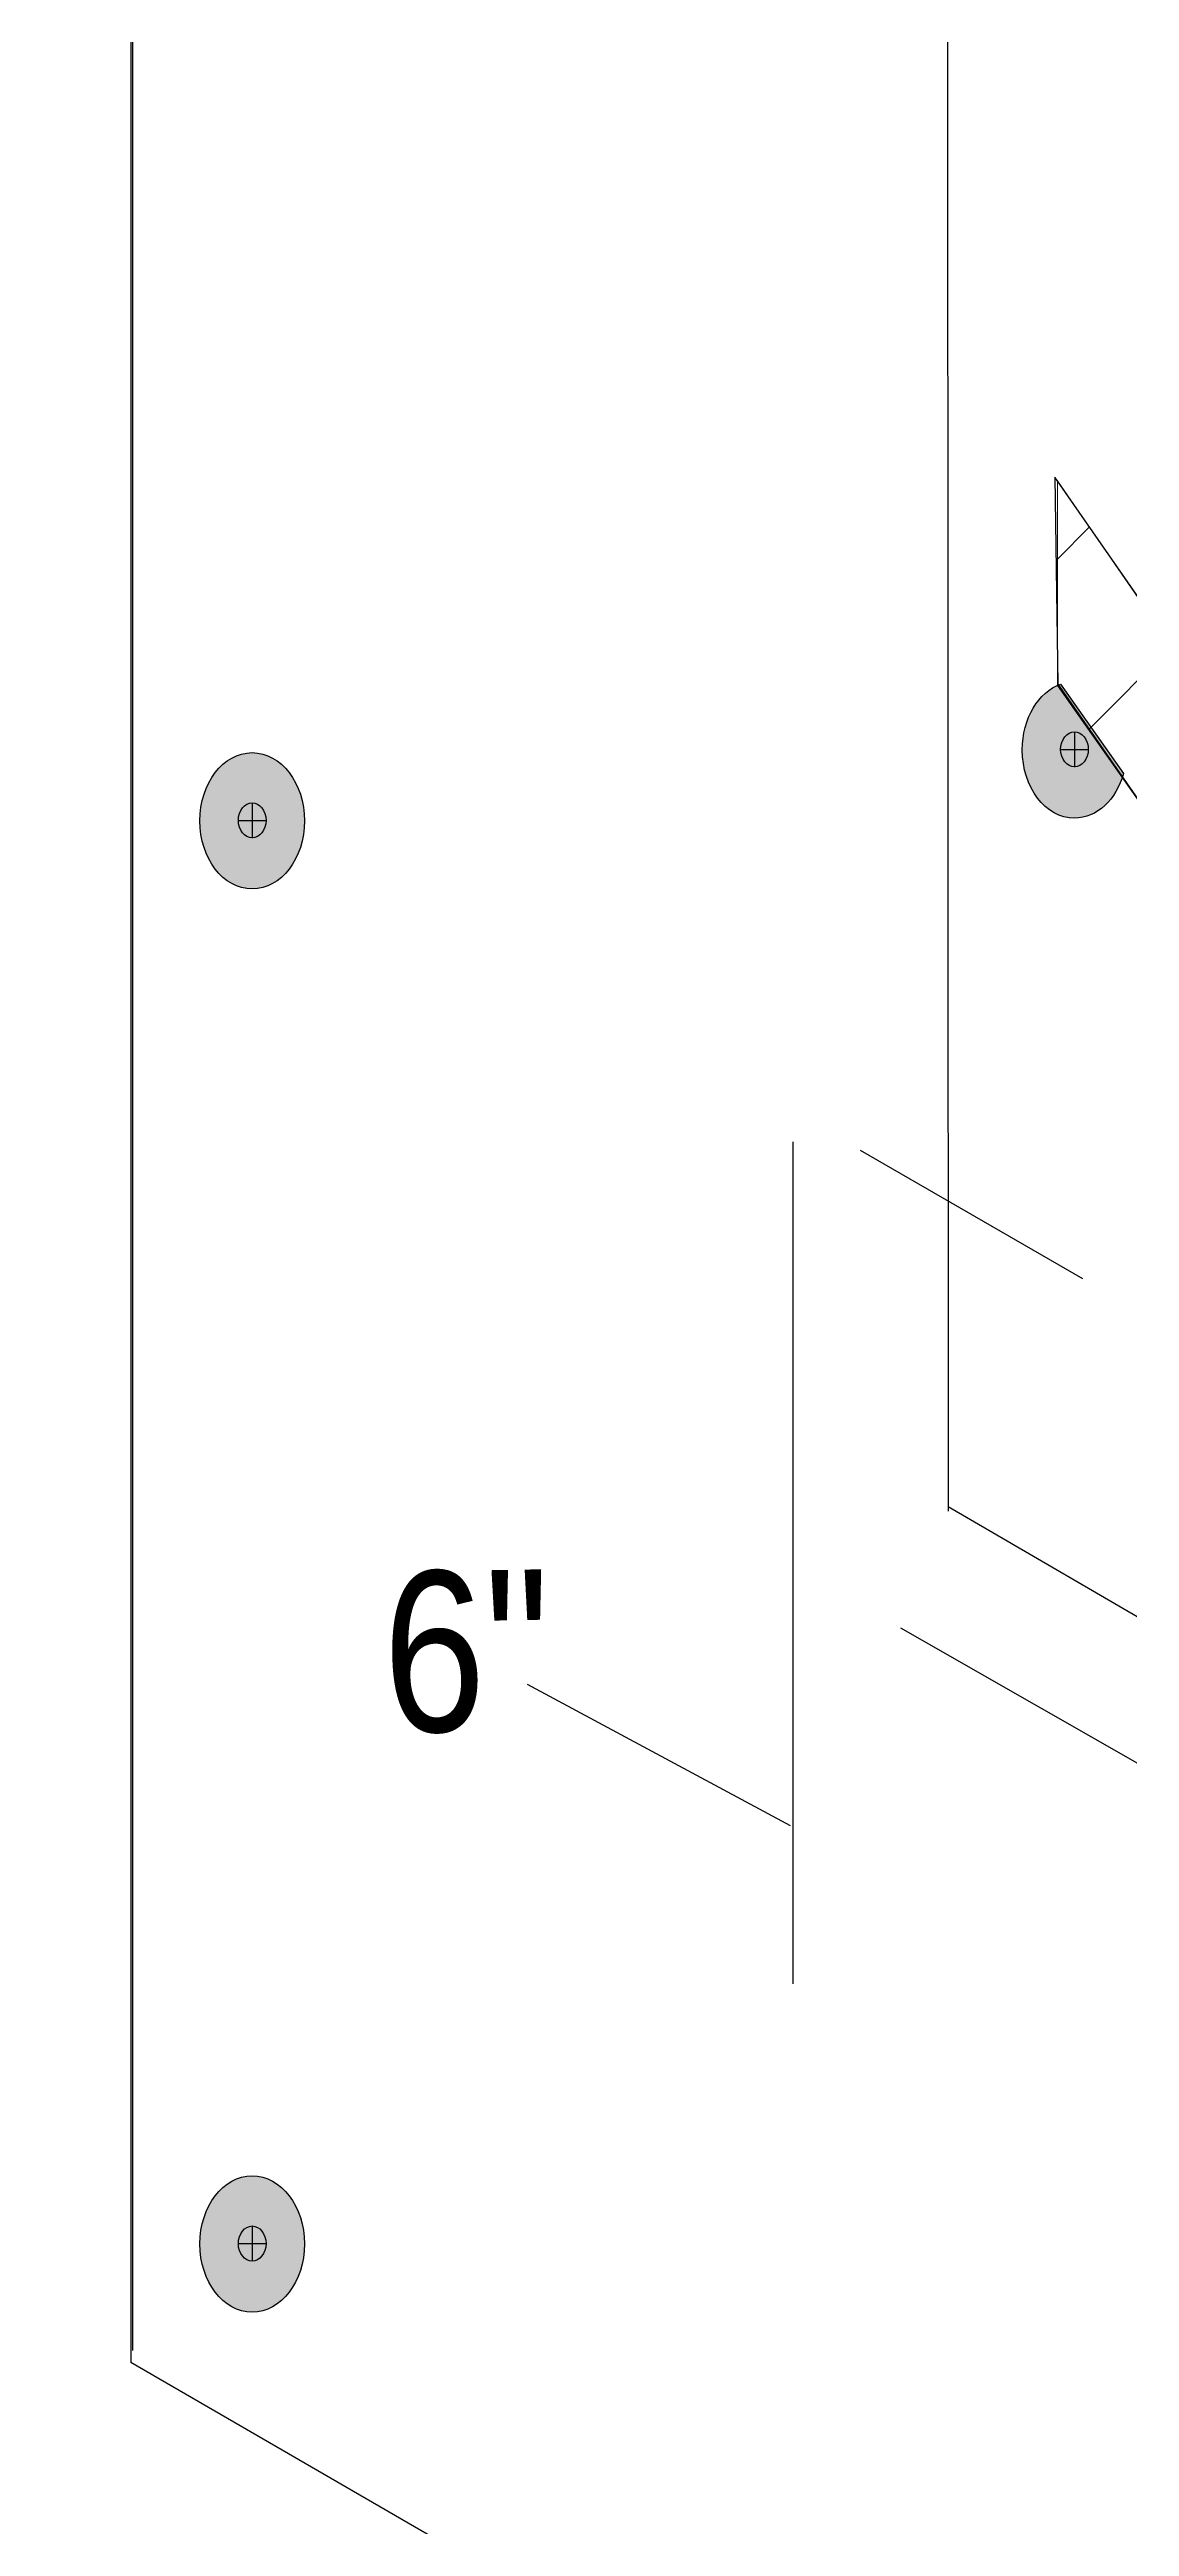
# Model space of a CAD drawing. Extents: x -1337 to 5791, y -3809 to 1769.
# Drawn here: x 4244.8 to 4320.5, y -2144 to -1970.3 of the extents above; entities that cross this region are included whole.
import ezdxf

# ---------------------------------------------------------------- set-up
doc = ezdxf.new("R2010")
doc.units = 0
doc.header["$MEASUREMENT"] = 0
doc.linetypes.add('AI-Linetype-64', pattern=[27, 18, -9])
for name, color, linetype, lineweight in [('G-ANNO-TTLB', 7, 'Continuous', 0), ('Layer 12', 7, 'Continuous', 0), ('TYVEK', 7, 'Continuous', 0), ('WALL SCRATCH', 7, 'Continuous', 0)]:
    doc.layers.add(name, color=color, linetype=linetype, lineweight=lineweight)

# ---------------------------------------------------------------- blocks, each defined once
blk = doc.blocks.new('Block_288')
at = {"layer": 'WALL SCRATCH', "true_color": 0x003b71, "transparency": 33554687}
h = blk.add_hatch(color=156, dxfattribs=at)
h.dxf.hatch_style = 2
edge = h.paths.add_edge_path()
edge.add_spline(control_points=[(4316.69, -2024.2), (4318.27, -2024.2), (4319.61, -2022.9), (4320.13, -2021.07), (4320.13, -2021.07), (4315.72, -2014.8), (4315.72, -2014.8), (4314.17, -2015.36), (4313.03, -2017.21), (4313.03, -2019.41), (4313.03, -2022.05), (4314.67, -2024.2), (4316.69, -2024.2)], knot_values=[0, 0, 0, 0, 1, 1, 1, 2, 2, 2, 3, 3, 3, 4, 4, 4, 4], degree=3, periodic=0)
at = {"layer": 'WALL SCRATCH', "color": 18, "lineweight": 25, "true_color": 0x080808}
for p, q in [((4316.69, -2018.15), (4316.69, -2020.62)), ((4315.72, -2019.38), (4317.67, -2019.38))]:
    blk.add_line(p, q, dxfattribs=at)
at = {"layer": 'WALL SCRATCH', "color": 8, "lineweight": 25, "true_color": 0x808080}
blk.add_lwpolyline([(4316.18, -2024.53)], dxfattribs=at)
at = {"layer": 'WALL SCRATCH', "color": 18, "lineweight": 25, "true_color": 0x080808}
blk.add_ellipse((4316.69, -2019.38), major_axis=(0, 1.23), ratio=0.788846, dxfattribs=at)
at = {"layer": 'WALL SCRATCH', "color": 18, "lineweight": 25, "true_color": 0x000000}
blk.add_open_spline([(4316.69, -2024.2), (4318.27, -2024.2), (4319.61, -2022.9), (4320.13, -2021.07), (4320.13, -2021.07), (4315.72, -2014.8), (4315.72, -2014.8), (4314.17, -2015.36), (4313.03, -2017.21), (4313.03, -2019.41), (4313.03, -2022.05), (4314.67, -2024.2), (4316.69, -2024.2)], degree=3, knots=[0, 0, 0, 0, 1, 1, 1, 2, 2, 2, 3, 3, 3, 4, 4, 4, 4], dxfattribs=at)
blk = doc.blocks.new('Block_285')
at = {"layer": 'WALL SCRATCH'}
blk.add_blockref('Block_288', (0, 0), dxfattribs=at)
blk = doc.blocks.new('Block_284')
at = {"layer": 'WALL SCRATCH'}
blk.add_blockref('Block_285', (0, 0), dxfattribs=at)
blk = doc.blocks.new('Block_301')
at = {"layer": 'WALL SCRATCH', "true_color": 0x003b71, "transparency": 33554687}
h = blk.add_hatch(color=156, dxfattribs=at)
h.dxf.hatch_style = 2
edge = h.paths.add_edge_path()
edge.add_spline(control_points=[(4316.69, -2024.2), (4318.27, -2024.2), (4319.61, -2022.9), (4320.13, -2021.07), (4320.13, -2021.07), (4315.72, -2014.8), (4315.72, -2014.8), (4314.17, -2015.36), (4313.03, -2017.21), (4313.03, -2019.41), (4313.03, -2022.05), (4314.67, -2024.2), (4316.69, -2024.2)], knot_values=[0, 0, 0, 0, 1, 1, 1, 2, 2, 2, 3, 3, 3, 4, 4, 4, 4], degree=3, periodic=0)
at = {"layer": 'WALL SCRATCH', "color": 18, "lineweight": 25, "true_color": 0x080808}
for p, q in [((4316.69, -2018.15), (4316.69, -2020.62)), ((4315.72, -2019.38), (4317.67, -2019.38))]:
    blk.add_line(p, q, dxfattribs=at)
at = {"layer": 'WALL SCRATCH', "color": 8, "lineweight": 25, "true_color": 0x808080}
blk.add_lwpolyline([(4316.18, -2024.53)], dxfattribs=at)
at = {"layer": 'WALL SCRATCH', "color": 18, "lineweight": 25, "true_color": 0x080808}
blk.add_ellipse((4316.69, -2019.38), major_axis=(0, 1.23), ratio=0.788846, dxfattribs=at)
at = {"layer": 'WALL SCRATCH', "color": 18, "lineweight": 25, "true_color": 0x000000}
blk.add_open_spline([(4316.69, -2024.2), (4318.27, -2024.2), (4319.61, -2022.9), (4320.13, -2021.07), (4320.13, -2021.07), (4315.72, -2014.8), (4315.72, -2014.8), (4314.17, -2015.36), (4313.03, -2017.21), (4313.03, -2019.41), (4313.03, -2022.05), (4314.67, -2024.2), (4316.69, -2024.2)], degree=3, knots=[0, 0, 0, 0, 1, 1, 1, 2, 2, 2, 3, 3, 3, 4, 4, 4, 4], dxfattribs=at)
blk = doc.blocks.new('Block_298')
at = {"layer": 'WALL SCRATCH'}
blk.add_blockref('Block_301', (0, 0), dxfattribs=at)
blk = doc.blocks.new('Block_297')
at = {"layer": 'WALL SCRATCH'}
blk.add_blockref('Block_298', (0, 0), dxfattribs=at)
blk = doc.blocks.new('Block_540')
at = {"layer": 'TYVEK', "color": 4, "lineweight": 25, "true_color": 0x00ffff}
for points in [[(4319.04, -2105.83)], [(4341.48, -2118.69)]]:
    blk.add_lwpolyline(points, dxfattribs=at)
blk = doc.blocks.new('Block_571')
at = {"layer": 'TYVEK', "color": 4, "lineweight": 25, "true_color": 0x00ffff}
for points in [[(4301.26, -2026.2)], [(4465.12, -2119.81)]]:
    blk.add_lwpolyline(points, dxfattribs=at)
blk = doc.blocks.new('Block_576')
at = {"layer": 'TYVEK', "true_color": 0x003b71, "transparency": 33554687}
h = blk.add_hatch(color=156, dxfattribs=at)
h.dxf.hatch_style = 2
edge = h.paths.add_edge_path()
edge.add_ellipse((4259.02, -2124.18), major_axis=(0, 4.78), ratio=0.766948, start_angle=0, end_angle=360)
at = {"layer": 'TYVEK', "color": 18, "lineweight": 25, "true_color": 0x000000}
for p, q in [((4259.02, -2122.92), (4259.02, -2125.38)), ((4258.05, -2124.15), (4260, -2124.15))]:
    blk.add_line(p, q, dxfattribs=at)
for centre, major_axis, ratio in [((4259.02, -2124.18), (0, 4.78), 0.766948), ((4259.02, -2124.15), (0, 1.23), 0.788846)]:
    blk.add_ellipse(centre, major_axis=major_axis, ratio=ratio, dxfattribs=at)
blk = doc.blocks.new('Block_579')
at = {"layer": 'TYVEK', "true_color": 0x003b71, "transparency": 33554687}
h = blk.add_hatch(color=156, dxfattribs=at)
h.dxf.hatch_style = 2
edge = h.paths.add_edge_path()
edge.add_ellipse((4259.02, -2024.39), major_axis=(0, 4.78), ratio=0.766948, start_angle=0, end_angle=360)
at = {"layer": 'TYVEK', "color": 18, "lineweight": 25, "true_color": 0x000000}
for p, q in [((4259.02, -2023.13), (4259.02, -2025.6)), ((4258.05, -2024.36), (4260, -2024.36))]:
    blk.add_line(p, q, dxfattribs=at)
blk.add_lwpolyline([(4258.51, -2029.51)], dxfattribs=at)
for centre, major_axis, ratio in [((4259.02, -2024.39), (0, 4.78), 0.766948), ((4259.02, -2024.36), (0, 1.23), 0.788846)]:
    blk.add_ellipse(centre, major_axis=major_axis, ratio=ratio, dxfattribs=at)
blk = doc.blocks.new('Block_591')
at = {"layer": 'TYVEK', "color": 4, "lineweight": 25, "true_color": 0x00ffff}
for points in [[(4301.84, -2027.42)], [(4465.7, -2121.03)]]:
    blk.add_lwpolyline(points, dxfattribs=at)

msp = doc.modelspace()

# ---------------------------------------------------------------- hatches: boundary and pattern name
at = {"layer": 'G-ANNO-TTLB', "true_color": 0xff00ff, "transparency": 33554687}
h = msp.add_hatch(color=6, dxfattribs=at)
edge = h.paths.add_edge_path()
edge.add_spline(control_points=[(5472, -3692.6), (5472, -3692.6), (2542.48, -3692.6), (2542.48, -3692.6), (2542.48, -3692.6), (2542.48, -1235.6), (2542.48, -1235.6), (2542.48, -1235.6), (5472, -1235.6), (5472, -1235.6), (5472, -1235.6), (5472, -3692.6), (5472, -3692.6)], knot_values=[0, 0, 0, 0, 1, 1, 1, 2, 2, 2, 3, 3, 3, 4, 4, 4, 4], degree=3, periodic=0)
edge = h.paths.add_edge_path()
edge.add_spline(control_points=[(2551.48, -1244.6), (2551.48, -1244.6), (2551.48, -3683.6), (2551.48, -3683.6), (2551.48, -3683.6), (5463, -3683.6), (5463, -3683.6), (5463, -3683.6), (5463, -1244.6), (5463, -1244.6), (5463, -1244.6), (2551.48, -1244.6), (2551.48, -1244.6)], knot_values=[0, 0, 0, 0, 1, 1, 1, 2, 2, 2, 3, 3, 3, 4, 4, 4, 4], degree=3, periodic=0)
edge.add_line((2551.48, -1244.6), (2551.48, -1244.6))
at = {"layer": 'Layer 12', "true_color": 0x000000, "transparency": 33554457}
h = msp.add_hatch(dxfattribs=at)
h.set_pattern_fill('_U', color=18, scale=10, angle=45, style=2, pattern_type=0)
h.set_pattern_definition([(45, (0, 0), (-7.071067, 7.07107), [])])
h.paths.add_polyline_path([(4346.67, -2059.2), (4315.49, -2014.9), (4315.49, -2000.56), (4346.68, -2045.78)])

# ---------------------------------------------------------------- linework, layer by layer
at = {"layer": 'G-ANNO-TTLB'}
for points in [[(5472, -3692.6), (5472, -3692.6), (2542.48, -3692.6), (2542.48, -3692.6), (2542.48, -3692.6), (2542.48, -1235.6), (2542.48, -1235.6), (2542.48, -1235.6), (5472, -1235.6), (5472, -1235.6), (5472, -1235.6), (5472, -3692.6), (5472, -3692.6)], [(2551.48, -1244.6), (2551.48, -1244.6), (2551.48, -3683.6), (2551.48, -3683.6), (2551.48, -3683.6), (5463, -3683.6), (5463, -3683.6), (5463, -3683.6), (5463, -1244.6), (5463, -1244.6), (5463, -1244.6), (2551.48, -1244.6), (2551.48, -1244.6)]]:
    msp.add_open_spline(points, degree=3, knots=[0, 0, 0, 0, 1, 1, 1, 2, 2, 2, 3, 3, 3, 4, 4, 4, 4], dxfattribs=at)
at = {"layer": 'Layer 12'}
msp.add_lwpolyline([(4346.67, -2059.2), (4315.49, -2014.9), (4315.49, -2000.56), (4346.68, -2045.78)], close=True, dxfattribs=at)
at = {"layer": 'TYVEK', "color": 18, "lineweight": 30, "true_color": 0x000000}
msp.add_line((4250.51, -1710.23), (4250.51, -2132.5), dxfattribs=at)
at = {"layer": 'TYVEK', "color": 18, "linetype": 'AI-Linetype-64', "lineweight": 25, "true_color": 0x000000}
msp.add_line((4480.99, -2150.96), (4296.84, -2044.72), dxfattribs=at)
at = {"layer": 'TYVEK', "color": 1, "lineweight": 25, "true_color": 0xff0000}
for p, q in [((4296.93, -2046.91), (4296.93, -2105.95)), ((4278.31, -2084.92), (4296.76, -2094.83))]:
    msp.add_line(p, q, dxfattribs=at)
at = {"layer": 'TYVEK', "color": 4, "lineweight": 25, "true_color": 0x00ffff}
msp.add_line((4304.49, -2080.98), (4468.35, -2174.59), dxfattribs=at)
at = {"layer": 'TYVEK', "color": 18, "lineweight": 25, "true_color": 0x000000}
msp.add_line((4250.51, -2132.46), (4519.3, -2288.07), dxfattribs=at)
at = {"layer": 'TYVEK', "color": 4, "lineweight": 25, "true_color": 0x00ffff}
msp.add_lwpolyline([(4346.89, -2059.9), (4346.67, -2045.38), (4315.31, -2000.3), (4315.53, -2014.81)], close=True, dxfattribs=at)
msp.add_lwpolyline([(4319.04, -2105.83)], dxfattribs=at)
at = {"layer": 'WALL SCRATCH', "color": 2, "lineweight": 25, "true_color": 0xffff00}
msp.add_line((4250.62, -1709.42), (4250.62, -2131.65), dxfattribs=at)
at = {"layer": 'WALL SCRATCH', "color": 18, "lineweight": 25, "true_color": 0x000000}
for p, q in [((4307.67, -1790.47), (4307.84, -2072.79)), ((4307.67, -1790.47), (4307.84, -2072.79)), ((4307.83, -2072.46), (4477.11, -2171.21)), ((4307.83, -2072.46), (4477.11, -2171.21))]:
    msp.add_line(p, q, dxfattribs=at)
at = {"layer": 'WALL SCRATCH', "color": 8, "lineweight": 25, "true_color": 0x808080}
msp.add_lwpolyline([(4312.04, -2027.75)], dxfattribs=at)
msp.add_lwpolyline([(4312.04, -2027.75)], dxfattribs=at)
msp.add_lwpolyline([(4312.04, -2027.75)], dxfattribs=at)
msp.add_lwpolyline([(4312.04, -2027.75)], dxfattribs=at)
at = {"layer": 'WALL SCRATCH', "color": 18, "lineweight": 25, "true_color": 0x000000}
for points in [[(4307.67, -2064.22)], [(4307.67, -2064.22)], [(4307.84, -2072.79)], [(4307.84, -2072.79)]]:
    msp.add_lwpolyline(points, dxfattribs=at)
at = {"layer": 'WALL SCRATCH', "color": 1, "lineweight": 25, "true_color": 0xff0000}
msp.add_lwpolyline([(4307.67, -2066.49)], dxfattribs=at)
msp.add_lwpolyline([(4307.67, -2066.49)], dxfattribs=at)

# ---------------------------------------------------------------- block references
at = {"layer": 'TYVEK'}
for name in ['Block_579', 'Block_571', 'Block_591', 'Block_540', 'Block_576']:
    msp.add_blockref(name, (0, 0), dxfattribs=at)
at = {"layer": 'WALL SCRATCH'}
for name in ['Block_284', 'Block_297']:
    msp.add_blockref(name, (0, 0), dxfattribs=at)

# ---------------------------------------------------------------- texts
at = {"layer": 'TYVEK', "insert": (4268.29, -2088.48), "char_height": 0.2, "attachment_point": 7, "rotation": 0.9999}
msp.add_mtext('\\C1;\\c255;\\FArial Narrow|b0|i0|c1;\\H11.253424;\\W1.000002;6"', dxfattribs=at)

doc.saveas('drawing.dxf')
